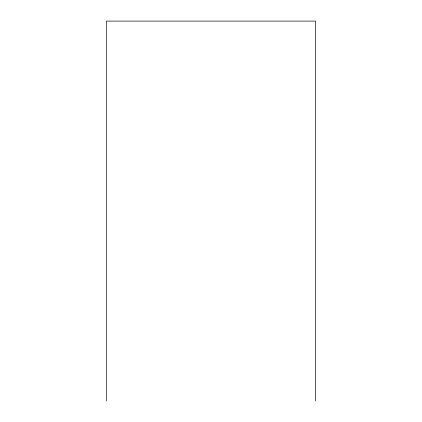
<?xml version="1.0" encoding="UTF-8"?>
<svg xmlns="http://www.w3.org/2000/svg" width="422" height="422" viewBox="0 0 422 422"><rect width="100%" height="100%" fill="white"/><g stroke="black" fill="none" stroke-linecap="round" stroke-linejoin="round"><path stroke-width="0.63" d="M315.593 400.9L315.593 21.1L106.407 21.1L106.407 400.9"/></g></svg>
